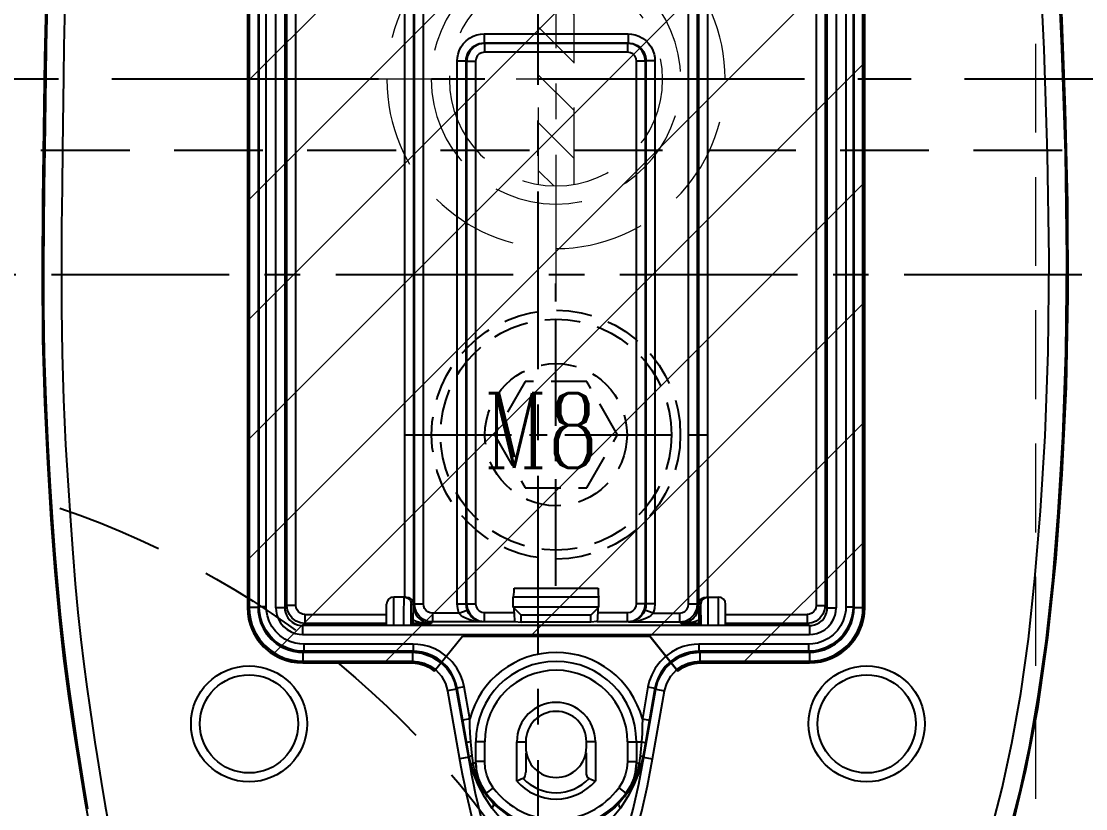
# Model space of a CAD drawing. Header units: millimetres. Extents: x 35888 to 37096, y -21952 to -21097.
# Drawn here: x 36882.1 to 36942, y -21316.9 to -21272.6 of the extents above; entities that cross this region are included whole.
import ezdxf

# ---------------------------------------------------------------- set-up
doc = ezdxf.new("R2010")
doc.units = ezdxf.units.MM
doc.header["$LTSCALE"] = 8
for name, pattern in [('CENTER', [2, 1.25, -0.25, 0.25, -0.25]), ('CENTER2', [1.125, 0.75, -0.125, 0.125, -0.125]), ('DASHED', [0.75, 0.5, -0.25]), ('HIDDEN', [0.375, 0.25, -0.125])]:
    doc.linetypes.add(name, pattern=pattern)
for name, color, linetype in [('Cav-cor', 30, 'Continuous'), ('DEFAULT_1', 7, 'CENTER'), ('SCREW', 52, 'HIDDEN'), ('wr2', 41, 'DASHED'), ('y-cut', 7, 'Continuous')]:
    doc.layers.add(name, color=color, linetype=linetype)
for name, color, linetype, lineweight in [('dim', 3, 'Continuous', 15), ('WR', 122, 'HIDDEN', 18), ('截面', 191, 'Continuous', 15)]:
    doc.layers.add(name, color=color, linetype=linetype, lineweight=lineweight)
doc.styles.add('ROMANC', font='RomanC.ttf', dxfattribs={"width": 0.8, "height": 7})

# ---------------------------------------------------------------- blocks, each defined once
blk = doc.blocks.new('20160825.100125')
at = {"layer": '截面', "linetype": 'Continuous', "ltscale": 0.3}
h = blk.add_hatch(dxfattribs=at)
h.set_pattern_fill('ANSI31', color=256, scale=1.5, angle=180, style=0)
h.set_pattern_definition([(225, (-717.335, 2031.662), (3.367596, -3.367596), [])])
h.paths.add_polyline_path([(22.37, -100.591), (22.388, -100.923), (22.439, -101.243), (22.522, -101.554), (22.639, -101.857), (22.788, -102.149), (22.964, -102.422), (23.169, -102.674), (23.401, -102.906), (23.653, -103.11), (23.925, -103.287), (24.218, -103.436), (24.521, -103.553), (24.832, -103.636), (25.153, -103.687), (25.484, -103.706), (31.657, -103.706), (31.808, -103.712), (31.956, -103.729), (32.101, -103.758), (32.245, -103.798), (32.385, -103.85), (32.521, -103.912), (32.65, -103.984), (32.774, -104.066), (32.892, -104.159), (34.472, -102.202), (45.022, -102.202), (46.601, -104.159), (46.72, -104.066), (46.844, -103.984), (46.973, -103.912), (47.109, -103.85), (47.249, -103.798), (47.392, -103.758), (47.538, -103.729), (47.686, -103.712), (47.836, -103.706), (54.01, -103.706), (54.341, -103.687), (54.662, -103.636), (54.972, -103.553), (55.275, -103.436), (55.568, -103.287), (55.84, -103.111), (56.092, -102.906), (56.324, -102.674), (56.529, -102.422), (56.706, -102.15), (56.855, -101.857), (56.972, -101.554), (57.055, -101.244), (57.106, -100.923), (57.124, -100.591), (57.124, -43.222), (57.106, -42.891), (57.055, -42.57), (56.972, -42.259), (56.855, -41.956), (56.706, -41.664), (56.53, -41.391), (56.325, -41.139), (56.093, -40.907), (55.841, -40.703), (55.568, -40.526), (55.276, -40.377), (54.973, -40.26), (54.662, -40.177), (54.341, -40.126), (54.01, -40.108), (25.484, -40.108), (25.153, -40.126), (24.832, -40.177), (24.521, -40.26), (24.218, -40.377), (23.926, -40.526), (23.654, -40.702), (23.402, -40.907), (23.17, -41.139), (22.965, -41.391), (22.788, -41.663), (22.639, -41.956), (22.522, -42.259), (22.439, -42.57), (22.388, -42.891), (22.37, -43.222)])
h.paths.add_polyline_path([(-65.64, -43.222), (-65.64, -100.591), (-65.622, -100.923), (-65.571, -101.244), (-65.488, -101.554), (-65.371, -101.857), (-65.222, -102.15), (-65.045, -102.422), (-64.84, -102.674), (-64.608, -102.906), (-64.356, -103.111), (-64.084, -103.287), (-63.792, -103.436), (-63.489, -103.553), (-63.178, -103.636), (-62.857, -103.687), (-62.526, -103.706), (-56.353, -103.706), (-56.202, -103.712), (-56.054, -103.729), (-55.909, -103.758), (-55.765, -103.798), (-55.625, -103.85), (-55.489, -103.912), (-55.36, -103.984), (-55.236, -104.066), (-55.118, -104.159), (-53.538, -102.202), (-42.988, -102.202), (-41.409, -104.159), (-41.29, -104.066), (-41.166, -103.984), (-41.037, -103.912), (-40.901, -103.85), (-40.761, -103.798), (-40.617, -103.758), (-40.472, -103.729), (-40.324, -103.712), (-40.174, -103.706), (-34, -103.706), (-33.669, -103.687), (-33.348, -103.636), (-33.037, -103.553), (-32.734, -103.436), (-32.442, -103.287), (-32.169, -103.11), (-31.917, -102.906), (-31.685, -102.674), (-31.48, -102.422), (-31.304, -102.149), (-31.155, -101.857), (-31.038, -101.554), (-30.955, -101.243), (-30.904, -100.923), (-30.886, -100.591), (-30.886, -43.222), (-30.904, -42.891), (-30.955, -42.57), (-31.038, -42.259), (-31.155, -41.956), (-31.304, -41.663), (-31.481, -41.391), (-31.686, -41.139), (-31.918, -40.907), (-32.17, -40.702), (-32.442, -40.526), (-32.735, -40.377), (-33.038, -40.26), (-33.348, -40.177), (-33.669, -40.126), (-34, -40.108), (-62.526, -40.108), (-62.857, -40.126), (-63.178, -40.177), (-63.489, -40.26), (-63.792, -40.377), (-64.085, -40.526), (-64.357, -40.703), (-64.609, -40.907), (-64.841, -41.139), (-65.046, -41.391), (-65.222, -41.664), (-65.371, -41.956), (-65.488, -42.259), (-65.571, -42.57), (-65.622, -42.891)])
at = {"layer": 'y-cut', "linetype": 'ByBlock'}
for p, q in [((22.37, -43.222), (22.37, -100.591)), ((57.124, -100.591), (57.124, -43.222)), ((32.892, -104.159), (34.472, -102.202)), ((34.472, -102.202), (45.022, -102.202)), ((45.022, -102.202), (46.601, -104.159)), ((25.484, -103.706), (31.657, -103.706)), ((47.836, -103.706), (54.01, -103.706))]:
    blk.add_line(p, q, dxfattribs=at)
for points in [[(22.37, -100.591), (22.388, -100.923), (22.439, -101.243), (22.522, -101.554), (22.639, -101.857), (22.788, -102.149), (22.964, -102.422), (23.169, -102.674), (23.401, -102.906), (23.653, -103.11), (23.925, -103.287), (24.218, -103.436), (24.521, -103.553), (24.832, -103.636), (25.153, -103.687), (25.484, -103.706)], [(54.01, -103.706), (54.341, -103.687), (54.662, -103.636), (54.972, -103.553), (55.275, -103.436), (55.568, -103.287), (55.84, -103.111), (56.092, -102.906), (56.324, -102.674), (56.529, -102.422), (56.706, -102.15), (56.855, -101.857), (56.972, -101.554), (57.055, -101.244), (57.106, -100.923), (57.124, -100.591)], [(31.657, -103.706), (31.808, -103.712), (31.956, -103.729), (32.101, -103.758), (32.245, -103.798), (32.385, -103.85), (32.521, -103.912), (32.65, -103.984), (32.774, -104.066), (32.892, -104.159)], [(46.601, -104.159), (46.72, -104.066), (46.844, -103.984), (46.973, -103.912), (47.109, -103.85), (47.249, -103.798), (47.392, -103.758), (47.538, -103.729), (47.686, -103.712), (47.836, -103.706)]]:
    blk.add_lwpolyline(points, dxfattribs=at)
blk = doc.blocks.new('20160904.105427')
at = {"layer": 'WR', "linetype": 'HIDDEN', "ltscale": 2.5}
h = blk.add_hatch(dxfattribs=at)
h.set_pattern_fill('ANSI31', color=256, scale=0.6, style=0)
h.set_pattern_definition([(45, (194316.6504, -72652.0503), (-1.347038418, 1.347038418), [])])
h.paths.add_polyline_path([(-1, 0), (0, 0), (0, 6, 0.041886), (-1, 5.916)])
h.paths.add_polyline_path([(0, 0), (-1, 0), (-1, -5.916, 0.041886), (0, -6)])
h.paths.add_polyline_path([(1, 0), (0, 0), (0, -6, 0.041886), (1, -5.916)])
h.paths.add_polyline_path([(1, 5.916, 0.041886), (0, 6), (0, 0), (1, 0)])
at = {"layer": 'WR', "linetype": 'CENTER'}
for p, q in [((0, -11.755), (0, 11.755)), ((11.755, 0), (-11.755, 0))]:
    blk.add_line(p, q, dxfattribs=at)
at = {"layer": 'WR', "linetype": 'HIDDEN', "ltscale": 2.5}
for p, q in [((-1, -5.916), (-1, 5.916)), ((1, -5.916), (1, 5.916))]:
    blk.add_line(p, q, dxfattribs=at)
for radius in [9.525, 7.025, 6]:
    blk.add_circle((0, 0), radius, dxfattribs=at)
blk = doc.blocks.new('20160824.190002')
at = {"layer": 'SCREW', "linetype": 'CENTER2'}
for p, q in [((0, -8.5), (0, 8.5)), ((-8.5, 0), (8.5, 0))]:
    blk.add_line(p, q, dxfattribs=at)
at = {"layer": 'SCREW'}
blk.add_lwpolyline([(-1.732, 3), (-3.464, 0), (-1.732, -3), (1.732, -3), (3.464, 0), (1.732, 3)], close=True, dxfattribs=at)
for radius in [7, 6.5, 4]:
    blk.add_circle((0, 0), radius, dxfattribs=at)
at = {"layer": 'dim', "style": 'ROMANC', "width": 0.8}
blk.add_text('M8', height=4.1865, dxfattribs=at).set_placement((-4.071, -1.858))

msp = doc.modelspace()

# ---------------------------------------------------------------- linework, layer by layer
at = {"color": 8, "linetype": 'HIDDEN', "ltscale": 3}
msp.add_circle((36868.188, -21347.37), 50, dxfattribs=at)
at = {"layer": 'Cav-cor', "color": 1}
for p, q in [((36894.815, -21248.236), (36894.815, -21305.605)), ((36894.915, -21248.236), (36894.915, -21305.605)), ((36895.418, -21248.236), (36895.418, -21305.605)), ((36895.472, -21305.55), (36895.472, -21248.29)), ((36895.874, -21305.55), (36895.874, -21248.29)), ((36928.511, -21248.29), (36928.511, -21305.55)), ((36928.913, -21248.29), (36928.913, -21305.55)), ((36928.968, -21305.605), (36928.968, -21248.236)), ((36929.47, -21305.605), (36929.47, -21248.236)), ((36929.57, -21305.605), (36929.57, -21248.236)), ((36896.418, -21305.608), (36896.418, -21252.952)), ((36927.967, -21252.952), (36927.967, -21305.608)), ((36896.921, -21253.857), (36896.921, -21305.608)), ((36897.044, -21305.486), (36897.044, -21253.906)), ((36897.546, -21305.486), (36897.546, -21253.404)), ((36926.839, -21253.404), (36926.839, -21305.486)), ((36927.341, -21253.906), (36927.341, -21305.486)), ((36927.464, -21305.608), (36927.464, -21253.857)), ((36903.654, -21254.412), (36903.654, -21305.01)), ((36904.157, -21254.412), (36904.157, -21305.412)), ((36904.227, -21305.407), (36904.227, -21254.44)), ((36904.73, -21305.407), (36904.73, -21254.44)), ((36919.656, -21305.407), (36919.656, -21254.44)), ((36920.158, -21305.407), (36920.158, -21254.44)), ((36920.228, -21305.412), (36920.228, -21254.412)), ((36920.731, -21305.01), (36920.731, -21254.412)), ((36908.137, -21273.317), (36908.137, -21273.82)), ((36908.137, -21273.317), (36916.248, -21273.317)), ((36916.248, -21273.317), (36916.248, -21273.82)), ((36908.137, -21273.82), (36916.248, -21273.82)), ((36908.137, -21273.82), (36908.164, -21273.846)), ((36908.164, -21273.846), (36908.164, -21274.349)), ((36916.221, -21273.846), (36908.164, -21273.846)), ((36916.221, -21273.846), (36916.248, -21273.82)), ((36916.221, -21273.846), (36916.221, -21274.349)), ((36906.63, -21305.398), (36906.63, -21274.824)), ((36906.63, -21274.824), (36907.132, -21274.824)), ((36907.132, -21305.398), (36907.132, -21274.824)), ((36907.132, -21274.824), (36907.159, -21274.851)), ((36907.159, -21274.851), (36907.159, -21305.385)), ((36907.159, -21274.851), (36907.661, -21274.851)), ((36907.661, -21274.851), (36907.661, -21305.385)), ((36916.221, -21274.349), (36908.164, -21274.349)), ((36916.724, -21305.385), (36916.724, -21274.851)), ((36917.226, -21274.851), (36916.724, -21274.851)), ((36917.226, -21274.851), (36917.253, -21274.824)), ((36917.226, -21305.385), (36917.226, -21274.851)), ((36917.253, -21274.824), (36917.253, -21305.398)), ((36917.755, -21274.824), (36917.253, -21274.824)), ((36917.755, -21274.824), (36917.755, -21305.398)), ((36909.831, -21304.515), (36914.554, -21304.515)), ((36902.649, -21306.61), (36902.649, -21305.412)), ((36903.051, -21306.613), (36903.051, -21305.01)), ((36903.751, -21305.01), (36903.051, -21305.01)), ((36903.637, -21305.062), (36903.641, -21305.01)), ((36903.743, -21305.037), (36903.842, -21305.064)), ((36904.043, -21305.412), (36904.157, -21305.412)), ((36904.227, -21305.407), (36904.157, -21305.477)), ((36904.73, -21305.407), (36904.227, -21305.407)), ((36906.63, -21305.398), (36907.132, -21305.398)), ((36907.159, -21305.385), (36907.132, -21305.398)), ((36907.159, -21305.385), (36907.661, -21305.385)), ((36909.783, -21305.581), (36909.783, -21305.016)), ((36914.602, -21305.016), (36909.783, -21305.016)), ((36914.602, -21305.581), (36914.602, -21305.016)), ((36917.226, -21305.385), (36916.724, -21305.385)), ((36917.253, -21305.398), (36917.226, -21305.385)), ((36917.755, -21305.398), (36917.253, -21305.398)), ((36920.158, -21305.407), (36919.656, -21305.407)), ((36920.228, -21305.477), (36920.158, -21305.407)), ((36920.343, -21305.412), (36920.228, -21305.412)), ((36920.544, -21305.064), (36920.642, -21305.037)), ((36920.635, -21305.01), (36921.334, -21305.01)), ((36920.748, -21305.061), (36920.745, -21305.01)), ((36920.751, -21305.214), (36920.748, -21305.061)), ((36920.756, -21305.79), (36920.751, -21305.214)), ((36921.334, -21306.613), (36921.334, -21305.01)), ((36921.736, -21306.61), (36921.736, -21305.412)), ((36894.815, -21305.605), (36894.968, -21306.567)), ((36895.418, -21305.605), (36894.915, -21305.605)), ((36895.418, -21305.605), (36895.472, -21305.55)), ((36895.874, -21305.55), (36895.472, -21305.55)), ((36896.921, -21305.608), (36896.418, -21305.608)), ((36896.921, -21305.608), (36897.044, -21305.486)), ((36897.546, -21305.486), (36897.044, -21305.486)), ((36898.049, -21305.988), (36898.049, -21306.491)), ((36898.049, -21305.988), (36902.649, -21305.988)), ((36903.627, -21306.613), (36903.63, -21305.79)), ((36904.152, -21306.294), (36904.157, -21305.477)), ((36904.217, -21305.818), (36904.155, -21305.84)), ((36905.232, -21305.909), (36905.232, -21306.412)), ((36906.719, -21305.909), (36905.232, -21305.909)), ((36906.719, -21305.909), (36907.192, -21305.739)), ((36908.164, -21306.39), (36908.164, -21305.887)), ((36908.164, -21305.887), (36909.831, -21305.887)), ((36914.602, -21305.581), (36909.783, -21305.581)), ((36910.227, -21306.025), (36909.783, -21305.581)), ((36909.831, -21305.887), (36909.831, -21305.629)), ((36910.227, -21306.425), (36910.227, -21306.025)), ((36914.158, -21306.025), (36910.227, -21306.025)), ((36914.158, -21306.025), (36914.602, -21305.581)), ((36914.158, -21306.425), (36914.158, -21306.025)), ((36914.554, -21305.887), (36914.554, -21305.629)), ((36914.554, -21305.887), (36916.221, -21305.887)), ((36916.221, -21306.39), (36916.221, -21305.887)), ((36917.666, -21305.909), (36917.193, -21305.739)), ((36917.666, -21305.909), (36919.153, -21305.909)), ((36919.153, -21306.412), (36919.153, -21305.909)), ((36920.169, -21305.818), (36920.23, -21305.84)), ((36920.228, -21305.477), (36920.234, -21306.294)), ((36920.758, -21306.613), (36920.756, -21305.79)), ((36921.736, -21305.988), (36926.336, -21305.988)), ((36926.336, -21305.988), (36926.336, -21306.491)), ((36926.839, -21305.486), (36927.341, -21305.486)), ((36927.464, -21305.608), (36927.341, -21305.486)), ((36927.464, -21305.608), (36927.967, -21305.608)), ((36928.511, -21305.55), (36928.913, -21305.55)), ((36928.968, -21305.605), (36928.913, -21305.55)), ((36928.968, -21305.605), (36929.47, -21305.605)), ((36929.417, -21306.568), (36929.57, -21305.605)), ((36894.968, -21306.567), (36895.41, -21307.435)), ((36897.926, -21306.613), (36898.049, -21306.491)), ((36897.926, -21306.613), (36897.926, -21307.116)), ((36902.649, -21306.613), (36897.926, -21306.613)), ((36902.649, -21306.491), (36898.049, -21306.491)), ((36903.906, -21306.612), (36903.621, -21306.613)), ((36904.148, -21306.491), (36904.029, -21306.61)), ((36905.153, -21306.491), (36904.148, -21306.491)), ((36905.097, -21306.488), (36905.153, -21306.491)), ((36905.232, -21306.412), (36905.153, -21306.491)), ((36908.12, -21306.412), (36905.232, -21306.412)), ((36908.164, -21306.39), (36908.12, -21306.412)), ((36908.164, -21306.39), (36909.875, -21306.39)), ((36909.875, -21306.39), (36910.227, -21306.425)), ((36914.158, -21306.425), (36910.227, -21306.425)), ((36914.511, -21306.39), (36914.158, -21306.425)), ((36914.511, -21306.39), (36916.221, -21306.39)), ((36916.265, -21306.412), (36916.221, -21306.39)), ((36916.265, -21306.412), (36919.153, -21306.412)), ((36919.232, -21306.491), (36919.153, -21306.412)), ((36919.232, -21306.491), (36919.288, -21306.488)), ((36920.237, -21306.491), (36919.232, -21306.491)), ((36920.237, -21306.491), (36920.356, -21306.61)), ((36921.615, -21306.612), (36921.335, -21306.613)), ((36926.336, -21306.491), (36921.736, -21306.491)), ((36926.459, -21306.613), (36921.736, -21306.613)), ((36926.459, -21306.613), (36926.336, -21306.491)), ((36926.459, -21306.613), (36926.459, -21307.116)), ((36928.975, -21307.436), (36929.417, -21306.568)), ((36897.926, -21307.116), (36926.459, -21307.116)), ((36905.338, -21309.172), (36906.918, -21307.216)), ((36906.918, -21307.216), (36917.468, -21307.216)), ((36919.047, -21309.172), (36917.468, -21307.216)), ((36895.41, -21307.435), (36896.099, -21308.124)), ((36897.985, -21307.66), (36897.985, -21308.062)), ((36904.149, -21307.66), (36897.985, -21307.66)), ((36904.149, -21307.66), (36904.149, -21308.062)), ((36926.401, -21307.66), (36920.236, -21307.66)), ((36920.236, -21307.66), (36920.236, -21308.062)), ((36926.401, -21307.66), (36926.401, -21308.062)), ((36928.286, -21308.124), (36928.975, -21307.436)), ((36896.099, -21308.124), (36896.967, -21308.566)), ((36897.93, -21308.117), (36897.985, -21308.062)), ((36897.93, -21308.117), (36897.93, -21308.619)), ((36897.93, -21308.117), (36904.103, -21308.117)), ((36904.149, -21308.062), (36897.985, -21308.062)), ((36904.103, -21308.117), (36904.149, -21308.062)), ((36904.103, -21308.117), (36904.103, -21308.619)), ((36905.762, -21308.648), (36905.493, -21308.451)), ((36926.401, -21308.062), (36920.236, -21308.062)), ((36920.236, -21308.062), (36920.282, -21308.117)), ((36920.282, -21308.117), (36926.455, -21308.117)), ((36920.282, -21308.117), (36920.282, -21308.619)), ((36926.455, -21308.117), (36926.401, -21308.062)), ((36926.455, -21308.117), (36926.455, -21308.619)), ((36927.418, -21308.567), (36928.286, -21308.124)), ((36896.967, -21308.566), (36897.93, -21308.719)), ((36897.93, -21308.619), (36904.103, -21308.619)), ((36897.93, -21308.719), (36904.103, -21308.719)), ((36904.103, -21308.619), (36904.425, -21308.645)), ((36904.103, -21308.719), (36904.437, -21308.749)), ((36904.103, -21308.719), (36904.547, -21308.771)), ((36904.437, -21308.749), (36904.761, -21308.836)), ((36904.547, -21308.771), (36904.966, -21308.925)), ((36904.761, -21308.836), (36905.065, -21308.979)), ((36904.966, -21308.925), (36905.338, -21309.172)), ((36905.065, -21308.979), (36905.338, -21309.172)), ((36905.093, -21308.88), (36905.401, -21309.094)), ((36918.341, -21309.034), (36918.669, -21308.703)), ((36918.984, -21309.094), (36919.292, -21308.88)), ((36919.047, -21309.172), (36919.419, -21308.925)), ((36919.047, -21309.172), (36919.321, -21308.979)), ((36919.321, -21308.979), (36919.624, -21308.836)), ((36919.419, -21308.925), (36919.838, -21308.771)), ((36919.838, -21308.771), (36920.282, -21308.719)), ((36919.961, -21308.645), (36920.282, -21308.619)), ((36920.282, -21308.619), (36926.455, -21308.619)), ((36920.282, -21308.719), (36926.455, -21308.719)), ((36926.455, -21308.719), (36927.418, -21308.567)), ((36906.577, -21310.193), (36906.083, -21310.28)), ((36906.577, -21310.193), (36907.333, -21314.47)), ((36907.019, -21310.068), (36906.623, -21310.138)), ((36906.94, -21311.932), (36906.623, -21310.138)), ((36907.335, -21311.863), (36907.019, -21310.068)), ((36917.366, -21310.068), (36917.05, -21311.863)), ((36917.762, -21310.138), (36917.125, -21313.738)), ((36917.133, -21314.021), (36917.808, -21310.193)), ((36917.366, -21310.068), (36917.762, -21310.138)), ((36917.762, -21310.138), (36917.808, -21310.193)), ((36917.808, -21310.193), (36918.303, -21310.28)), ((36906.083, -21310.28), (36906.839, -21314.561)), ((36917.628, -21314.109), (36918.303, -21310.28)), ((36907.335, -21311.863), (36906.94, -21311.932)), ((36907.309, -21314.011), (36906.94, -21311.932)), ((36907.338, -21312.25), (36907.335, -21311.863)), ((36917.05, -21311.863), (36917.048, -21312.25)), ((36917.05, -21311.863), (36917.446, -21311.932)), ((36907.353, -21312.678), (36907.338, -21312.25)), ((36917.048, -21312.25), (36917.032, -21312.679)), ((36907.388, -21313.15), (36907.353, -21312.678)), ((36907.466, -21313.942), (36907.388, -21313.15)), ((36908.173, -21313.15), (36907.67, -21313.15)), ((36907.67, -21314.255), (36907.67, -21313.15)), ((36908.173, -21314.255), (36908.173, -21313.15)), ((36909.982, -21313.15), (36910.484, -21313.15)), ((36909.982, -21315.361), (36909.982, -21313.15)), ((36910.484, -21313.15), (36910.484, -21313.452)), ((36914.404, -21313.15), (36913.901, -21313.15)), ((36913.901, -21313.452), (36913.901, -21313.15)), ((36914.404, -21313.15), (36914.404, -21315.362)), ((36916.213, -21313.15), (36916.997, -21313.15)), ((36916.213, -21313.15), (36916.213, -21314.255)), ((36916.715, -21313.15), (36916.715, -21314.255)), ((36916.997, -21313.15), (36916.919, -21313.942)), ((36917.032, -21312.679), (36916.997, -21313.15)), ((36910.484, -21313.79), (36910.484, -21314.855)), ((36913.901, -21314.855), (36913.901, -21313.783)), ((36917.125, -21313.738), (36917.076, -21314.011)), ((36907.309, -21314.011), (36906.758, -21314.109)), ((36907.454, -21314.624), (36907.304, -21314.012)), ((36907.415, -21314.501), (36907.304, -21314.012)), ((36907.327, -21313.992), (36907.309, -21314.011)), ((36907.337, -21314.153), (36907.309, -21314.011)), ((36907.412, -21314.463), (36907.371, -21314.303)), ((36907.421, -21314.432), (36907.412, -21314.463)), ((36907.48, -21314.072), (36907.466, -21313.942)), ((36907.498, -21314.21), (36907.48, -21314.072)), ((36907.519, -21314.356), (36907.498, -21314.21)), ((36907.67, -21314.356), (36907.519, -21314.356)), ((36907.58, -21314.685), (36907.519, -21314.356)), ((36908.173, -21314.255), (36907.67, -21314.255)), ((36907.708, -21314.731), (36907.67, -21314.255)), ((36907.67, -21314.356), (36907.67, -21314.29)), ((36907.67, -21314.356), (36907.713, -21314.862)), ((36916.213, -21314.255), (36916.715, -21314.255)), ((36916.672, -21314.863), (36916.715, -21314.356)), ((36916.715, -21314.255), (36916.677, -21314.731)), ((36916.715, -21314.356), (36916.715, -21314.29)), ((36916.715, -21314.356), (36916.866, -21314.356)), ((36916.866, -21314.356), (36916.836, -21314.542)), ((36916.847, -21315.537), (36917.133, -21314.021)), ((36916.888, -21314.21), (36916.866, -21314.356)), ((36917.081, -21314.012), (36916.932, -21314.623)), ((36916.964, -21314.432), (36916.973, -21314.463)), ((36917.081, -21314.012), (36916.97, -21314.501)), ((36917.015, -21314.303), (36916.973, -21314.463)), ((36917.076, -21314.011), (36917.049, -21314.152)), ((36917.058, -21313.992), (36917.076, -21314.011)), ((36917.076, -21314.011), (36917.628, -21314.109)), ((36917.339, -21315.637), (36917.628, -21314.109)), ((36906.839, -21314.561), (36906.929, -21315.042)), ((36907.333, -21314.47), (36907.422, -21314.948)), ((36907.514, -21314.785), (36907.412, -21314.463)), ((36907.589, -21315.033), (36907.415, -21314.501)), ((36907.422, -21314.948), (36907.524, -21315.466)), ((36907.709, -21315.274), (36907.454, -21314.624)), ((36907.679, -21315.041), (36907.58, -21314.685)), ((36907.834, -21315.616), (36907.589, -21315.033)), ((36907.827, -21315.422), (36907.679, -21315.041)), ((36907.713, -21314.862), (36907.84, -21315.356)), ((36916.545, -21315.356), (36916.672, -21314.863)), ((36916.798, -21315.03), (36916.555, -21315.61)), ((36916.733, -21314.956), (36916.655, -21315.187)), ((36916.932, -21314.623), (36916.679, -21315.269)), ((36916.792, -21314.741), (36916.733, -21314.956)), ((36916.836, -21314.542), (36916.792, -21314.741)), ((36916.97, -21314.501), (36916.798, -21315.03)), ((36916.973, -21314.463), (36916.925, -21314.624)), ((36885.595, -21315.557), (36885.821, -21316.924)), ((36886.586, -21315.395), (36886.812, -21316.754)), ((36907.823, -21315.481), (36907.649, -21315.124)), ((36908.103, -21315.953), (36907.709, -21315.274)), ((36908.66, -21315.743), (36908.451, -21315.406)), ((36915.934, -21315.406), (36915.725, -21315.743)), ((36916.679, -21315.269), (36916.291, -21315.94)), ((36916.336, -21315.821), (36916.545, -21315.356)), ((36908.675, -21316.639), (36908.103, -21315.953)), ((36908.66, -21315.743), (36908.255, -21316.04)), ((36908.294, -21316.144), (36908.255, -21316.04)), ((36908.333, -21316.243), (36908.294, -21316.144)), ((36915.725, -21315.743), (36916.13, -21316.04)), ((36916.291, -21315.94), (36915.732, -21316.618)), ((36916.053, -21316.243), (36916.336, -21315.821)), ((36916.053, -21316.243), (36916.104, -21316.11)), ((36916.104, -21316.11), (36916.13, -21316.04))]:
    msp.add_line(p, q, dxfattribs=at)
for points in [[(36936.736, -21318.024), (36937.316, -21315.758), (36937.857, -21313.236), (36938.35, -21310.443), (36938.782, -21307.373), (36939.153, -21303.971), (36939.465, -21300.173), (36939.721, -21295.938), (36939.895, -21291.228), (36939.95, -21285.931), (36939.862, -21280.077), (36939.671, -21274.18), (36939.418, -21268.771), (36939.131, -21264.057), (36938.819, -21259.824), (36938.469, -21255.949), (36938.048, -21252.437), (36937.544, -21249.289), (36936.957, -21246.497), (36936.304, -21244.052)], [(36937.704, -21318.294), (36938.294, -21315.988), (36938.843, -21313.43), (36939.342, -21310.601), (36939.779, -21307.498), (36940.153, -21304.066), (36940.468, -21300.245), (36940.725, -21295.989), (36940.9, -21291.254), (36940.955, -21285.929), (36940.867, -21280.054), (36940.675, -21274.142), (36940.422, -21268.718), (36940.134, -21263.991), (36939.82, -21259.745), (36939.468, -21255.847), (36939.044, -21252.3), (36938.532, -21249.108), (36937.935, -21246.265), (36937.268, -21243.766)], [(36937.338, -21243.784), (36938.048, -21246.474), (36938.617, -21249.226), (36939.066, -21252.008), (36939.418, -21254.791), (36939.707, -21257.669), (36939.963, -21260.764), (36940.21, -21264.198), (36940.45, -21268.088), (36940.671, -21272.54), (36940.859, -21277.566), (36940.987, -21282.849), (36941.013, -21288.076), (36940.905, -21293.174), (36940.671, -21298.109), (36940.327, -21302.835), (36939.869, -21307.281), (36939.291, -21311.302), (36938.631, -21314.772), (36937.911, -21317.775)], [(36883.409, -21274.678), (36883.502, -21270.87), (36883.687, -21267.24), (36884.124, -21260.673)], [(36884.115, -21261.791), (36883.827, -21266.037), (36883.716, -21267.795), (36883.629, -21269.385), (36883.564, -21270.894), (36883.517, -21272.403), (36883.483, -21273.985), (36883.457, -21275.713)], [(36885.118, -21261.855), (36884.83, -21266.103), (36884.72, -21267.854), (36884.633, -21269.435), (36884.568, -21270.931), (36884.521, -21272.428), (36884.488, -21274.002), (36884.462, -21275.725)], [(36906.63, -21274.824), (36906.64, -21274.649), (36906.674, -21274.464), (36906.738, -21274.263), (36906.837, -21274.062), (36906.969, -21273.871), (36907.133, -21273.7), (36907.322, -21273.556), (36907.528, -21273.446), (36907.74, -21273.37), (36907.946, -21273.329), (36908.137, -21273.317)], [(36916.248, -21273.317), (36916.435, -21273.329), (36916.637, -21273.368), (36916.846, -21273.441), (36917.05, -21273.548), (36917.239, -21273.689), (36917.405, -21273.859), (36917.541, -21274.05), (36917.643, -21274.254), (36917.71, -21274.457), (36917.745, -21274.647), (36917.755, -21274.824)], [(36907.132, -21274.824), (36907.139, -21274.708), (36907.162, -21274.584), (36907.204, -21274.45), (36907.27, -21274.316), (36907.359, -21274.189), (36907.468, -21274.075), (36907.594, -21273.979), (36907.731, -21273.905), (36907.872, -21273.855), (36908.01, -21273.828), (36908.137, -21273.82)], [(36908.164, -21273.846), (36907.856, -21273.895), (36907.575, -21274.037), (36907.35, -21274.261), (36907.208, -21274.543), (36907.159, -21274.851)], [(36917.226, -21274.851), (36917.178, -21274.543), (36917.035, -21274.261), (36916.811, -21274.037), (36916.529, -21273.895), (36916.221, -21273.846)], [(36916.248, -21273.82), (36916.373, -21273.827), (36916.508, -21273.854), (36916.647, -21273.902), (36916.783, -21273.973), (36916.909, -21274.067), (36917.02, -21274.181), (36917.11, -21274.308), (36917.178, -21274.444), (36917.223, -21274.58), (36917.246, -21274.706), (36917.253, -21274.824)], [(36886.068, -21318.601), (36885.706, -21316.613), (36885.379, -21314.616), (36885.063, -21312.608), (36884.767, -21310.586), (36884.489, -21308.475), (36884.231, -21306.171), (36883.992, -21303.571), (36883.772, -21300.643), (36883.57, -21297.462), (36883.402, -21294.099), (36883.296, -21290.524), (36883.27, -21286.684), (36883.303, -21282.665), (36883.409, -21274.678)], [(36908.164, -21274.349), (36908.01, -21274.373), (36907.869, -21274.444), (36907.757, -21274.556), (36907.686, -21274.697), (36907.661, -21274.851)], [(36916.724, -21274.851), (36916.7, -21274.697), (36916.628, -21274.556), (36916.516, -21274.444), (36916.375, -21274.373), (36916.221, -21274.349)], [(36883.457, -21275.713), (36883.405, -21279.755), (36883.374, -21281.939), (36883.349, -21284.134), (36883.334, -21286.396), (36883.337, -21288.791), (36883.374, -21291.32), (36883.458, -21293.934), (36883.578, -21296.488), (36883.712, -21298.785), (36883.845, -21300.795), (36883.978, -21302.622), (36884.121, -21304.348), (36884.275, -21305.981), (36884.438, -21307.508), (36884.607, -21308.916), (36884.776, -21310.2), (36884.941, -21311.361), (36885.095, -21312.402), (36885.237, -21313.324), (36885.365, -21314.136), (36885.595, -21315.557)], [(36884.462, -21275.725), (36884.409, -21279.769), (36884.379, -21281.952), (36884.354, -21284.144), (36884.339, -21286.399), (36884.342, -21288.784), (36884.379, -21291.296), (36884.462, -21293.894), (36884.582, -21296.434), (36884.715, -21298.722), (36884.847, -21300.725), (36884.98, -21302.544), (36885.122, -21304.26), (36885.275, -21305.881), (36885.436, -21307.394), (36885.604, -21308.789), (36885.772, -21310.063), (36885.935, -21311.217), (36886.089, -21312.252), (36886.23, -21313.169), (36886.358, -21313.978), (36886.586, -21315.395)], [(36903.63, -21305.79), (36903.634, -21305.214), (36903.637, -21305.062)], [(36903.751, -21305.01), (36903.876, -21305.03), (36903.987, -21305.086), (36904.075, -21305.171), (36904.134, -21305.281), (36904.157, -21305.412)], [(36903.842, -21305.064), (36903.989, -21305.211), (36904.043, -21305.412)], [(36904.029, -21306.61), (36904.032, -21305.99), (36904.034, -21305.746), (36904.037, -21305.562), (36904.04, -21305.45), (36904.043, -21305.412)], [(36905.232, -21306.412), (36904.98, -21306.379), (36904.733, -21306.279), (36904.517, -21306.113), (36904.355, -21305.896), (36904.258, -21305.652), (36904.227, -21305.407)], [(36905.232, -21305.909), (36905.106, -21305.893), (36904.982, -21305.843), (36904.874, -21305.76), (36904.793, -21305.651), (36904.745, -21305.529), (36904.73, -21305.407)], [(36906.719, -21305.909), (36906.653, -21305.658), (36906.63, -21305.398)], [(36907.192, -21305.739), (36907.147, -21305.571), (36907.132, -21305.398)], [(36907.159, -21305.385), (36907.207, -21305.693), (36907.35, -21305.974), (36907.575, -21306.199), (36907.856, -21306.341), (36908.164, -21306.39)], [(36907.661, -21305.385), (36907.686, -21305.539), (36907.757, -21305.68), (36907.869, -21305.792), (36908.01, -21305.863), (36908.164, -21305.887)], [(36916.221, -21306.39), (36916.53, -21306.341), (36916.811, -21306.199), (36917.035, -21305.974), (36917.178, -21305.693), (36917.226, -21305.385)], [(36916.221, -21305.887), (36916.375, -21305.863), (36916.516, -21305.792), (36916.628, -21305.68), (36916.7, -21305.539), (36916.724, -21305.385)], [(36917.253, -21305.398), (36917.238, -21305.571), (36917.193, -21305.739)], [(36917.755, -21305.398), (36917.733, -21305.658), (36917.666, -21305.909)], [(36919.153, -21306.412), (36919.461, -21306.363), (36919.742, -21306.221), (36919.967, -21305.996), (36920.11, -21305.715), (36920.158, -21305.407)], [(36919.153, -21305.909), (36919.307, -21305.885), (36919.448, -21305.814), (36919.56, -21305.701), (36919.631, -21305.56), (36919.656, -21305.407)], [(36920.228, -21305.412), (36920.251, -21305.281), (36920.311, -21305.171), (36920.399, -21305.085), (36920.51, -21305.03), (36920.635, -21305.01)], [(36920.343, -21305.412), (36920.397, -21305.211), (36920.544, -21305.064)], [(36920.351, -21305.746), (36920.349, -21305.563), (36920.346, -21305.45), (36920.343, -21305.412)], [(36894.815, -21305.605), (36894.854, -21306.092), (36894.968, -21306.567)], [(36894.915, -21305.605), (36894.929, -21305.894), (36894.982, -21306.234), (36895.087, -21306.609), (36895.256, -21306.997), (36895.49, -21307.375), (36895.786, -21307.724), (36896.133, -21308.025), (36896.514, -21308.266), (36896.906, -21308.44), (36897.286, -21308.55), (36897.634, -21308.605), (36897.93, -21308.619)], [(36895.418, -21305.605), (36895.429, -21305.846), (36895.473, -21306.129), (36895.561, -21306.441), (36895.701, -21306.764), (36895.897, -21307.08), (36896.144, -21307.371), (36896.433, -21307.622), (36896.75, -21307.822), (36897.077, -21307.967), (36897.394, -21308.059), (36897.683, -21308.105), (36897.93, -21308.117)], [(36897.985, -21308.062), (36897.719, -21308.048), (36897.407, -21307.995), (36897.066, -21307.888), (36896.719, -21307.72), (36896.387, -21307.488), (36896.091, -21307.2), (36895.847, -21306.87), (36895.666, -21306.517), (36895.549, -21306.164), (36895.489, -21305.838), (36895.472, -21305.55)], [(36897.985, -21307.66), (36897.761, -21307.648), (36897.499, -21307.603), (36897.213, -21307.514), (36896.921, -21307.373), (36896.642, -21307.178), (36896.394, -21306.936), (36896.189, -21306.658), (36896.037, -21306.362), (36895.938, -21306.066), (36895.888, -21305.792), (36895.874, -21305.55)], [(36896.418, -21305.608), (36896.432, -21305.808), (36896.476, -21306.022), (36896.56, -21306.245), (36896.686, -21306.466), (36896.852, -21306.667), (36897.052, -21306.836), (36897.273, -21306.967), (36897.501, -21307.055), (36897.72, -21307.102), (36897.926, -21307.116)], [(36896.921, -21305.608), (36896.93, -21305.742), (36896.96, -21305.884), (36897.015, -21306.033), (36897.099, -21306.18), (36897.21, -21306.314), (36897.343, -21306.427), (36897.491, -21306.514), (36897.643, -21306.573), (36897.789, -21306.604), (36897.926, -21306.613)], [(36898.049, -21306.491), (36897.802, -21306.46), (36897.558, -21306.363), (36897.342, -21306.2), (36897.177, -21305.985), (36897.076, -21305.739), (36897.044, -21305.486)], [(36898.049, -21305.988), (36897.926, -21305.973), (36897.804, -21305.924), (36897.696, -21305.843), (36897.613, -21305.736), (36897.563, -21305.612), (36897.546, -21305.486)], [(36904.157, -21305.477), (36904.164, -21305.593), (36904.184, -21305.707), (36904.217, -21305.818)], [(36904.217, -21305.818), (36904.251, -21305.901), (36904.294, -21305.985), (36904.348, -21306.067), (36904.411, -21306.148), (36904.486, -21306.224), (36904.571, -21306.294), (36904.662, -21306.354), (36904.757, -21306.403), (36904.852, -21306.44), (36904.942, -21306.465), (36905.025, -21306.481), (36905.097, -21306.488)], [(36908.12, -21306.412), (36907.89, -21306.402), (36907.684, -21306.377), (36907.499, -21306.341), (36907.335, -21306.295), (36907.188, -21306.242), (36907.058, -21306.182), (36906.946, -21306.117), (36906.853, -21306.049), (36906.778, -21305.979), (36906.719, -21305.909)], [(36908.12, -21306.412), (36907.968, -21306.398), (36907.831, -21306.364), (36907.709, -21306.315), (36907.6, -21306.255), (36907.503, -21306.183), (36907.417, -21306.103), (36907.343, -21306.016), (36907.281, -21305.925), (36907.231, -21305.832), (36907.192, -21305.739)], [(36917.193, -21305.739), (36917.154, -21305.832), (36917.104, -21305.926), (36917.042, -21306.017), (36916.967, -21306.104), (36916.881, -21306.185), (36916.783, -21306.256), (36916.674, -21306.317), (36916.551, -21306.365), (36916.415, -21306.398), (36916.265, -21306.412)], [(36917.666, -21305.909), (36917.608, -21305.979), (36917.532, -21306.049), (36917.438, -21306.118), (36917.326, -21306.183), (36917.195, -21306.243), (36917.047, -21306.296), (36916.882, -21306.341), (36916.697, -21306.378), (36916.492, -21306.402), (36916.265, -21306.412)], [(36919.288, -21306.488), (36919.357, -21306.481), (36919.436, -21306.467), (36919.522, -21306.444), (36919.615, -21306.409), (36919.709, -21306.362), (36919.804, -21306.301), (36919.894, -21306.228), (36919.973, -21306.148), (36920.038, -21306.067), (36920.091, -21305.984), (36920.135, -21305.9), (36920.169, -21305.818)], [(36920.169, -21305.818), (36920.202, -21305.707), (36920.222, -21305.593), (36920.228, -21305.477)], [(36920.356, -21306.61), (36920.355, -21306.284), (36920.351, -21305.746)], [(36926.839, -21305.486), (36926.824, -21305.609), (36926.775, -21305.731), (36926.694, -21305.839), (36926.587, -21305.921), (36926.463, -21305.972), (36926.336, -21305.988)], [(36927.341, -21305.486), (36927.311, -21305.733), (36927.213, -21305.976), (36927.051, -21306.192), (36926.836, -21306.358), (36926.589, -21306.458), (36926.336, -21306.491)], [(36928.511, -21305.55), (36928.499, -21305.773), (36928.454, -21306.035), (36928.365, -21306.321), (36928.223, -21306.613), (36928.029, -21306.892), (36927.787, -21307.141), (36927.509, -21307.345), (36927.213, -21307.498), (36926.917, -21307.596), (36926.643, -21307.646), (36926.401, -21307.66)], [(36928.913, -21305.55), (36928.899, -21305.816), (36928.845, -21306.128), (36928.739, -21306.468), (36928.571, -21306.816), (36928.339, -21307.148), (36928.051, -21307.444), (36927.721, -21307.687), (36927.367, -21307.869), (36927.015, -21307.986), (36926.689, -21308.045), (36926.401, -21308.062)], [(36926.455, -21308.619), (36926.745, -21308.605), (36927.085, -21308.553), (36927.46, -21308.447), (36927.847, -21308.279), (36928.226, -21308.044), (36928.575, -21307.748), (36928.876, -21307.401), (36929.117, -21307.021), (36929.291, -21306.629), (36929.4, -21306.248), (36929.455, -21305.901), (36929.47, -21305.605)], [(36926.455, -21308.117), (36926.697, -21308.105), (36926.98, -21308.061), (36927.292, -21307.973), (36927.615, -21307.833), (36927.931, -21307.638), (36928.222, -21307.391), (36928.473, -21307.102), (36928.673, -21306.785), (36928.818, -21306.458), (36928.91, -21306.141), (36928.955, -21305.851), (36928.968, -21305.605)], [(36926.459, -21307.116), (36926.659, -21307.103), (36926.873, -21307.058), (36927.096, -21306.975), (36927.317, -21306.848), (36927.517, -21306.682), (36927.687, -21306.483), (36927.818, -21306.261), (36927.906, -21306.033), (36927.953, -21305.814), (36927.967, -21305.608)], [(36926.459, -21306.613), (36926.593, -21306.605), (36926.735, -21306.575), (36926.884, -21306.519), (36927.031, -21306.435), (36927.165, -21306.324), (36927.278, -21306.191), (36927.365, -21306.044), (36927.424, -21305.891), (36927.455, -21305.746), (36927.464, -21305.608)], [(36929.417, -21306.568), (36929.532, -21306.092), (36929.57, -21305.605)], [(36894.968, -21306.567), (36895.155, -21307.019), (36895.41, -21307.435)], [(36921.334, -21306.613), (36902.901, -21306.613), (36902.77, -21306.612), (36902.681, -21306.611), (36902.649, -21306.61)], [(36904.029, -21306.61), (36903.996, -21306.611), (36903.906, -21306.612)], [(36904.152, -21306.294), (36904.324, -21306.362), (36904.512, -21306.416), (36904.701, -21306.454), (36904.88, -21306.477), (36905.035, -21306.488), (36905.153, -21306.491)], [(36919.232, -21306.491), (36919.35, -21306.488), (36919.499, -21306.478), (36919.671, -21306.456), (36919.858, -21306.419), (36920.05, -21306.365), (36920.234, -21306.294)], [(36920.611, -21306.613), (36920.478, -21306.612), (36920.389, -21306.611), (36920.356, -21306.61)], [(36921.736, -21306.61), (36921.704, -21306.611), (36921.615, -21306.612)], [(36928.975, -21307.436), (36929.23, -21307.019), (36929.417, -21306.568)], [(36895.41, -21307.435), (36895.727, -21307.807), (36896.099, -21308.124)], [(36906.014, -21308.335), (36905.703, -21308.109), (36905.372, -21307.929), (36905.037, -21307.799), (36904.712, -21307.715), (36904.412, -21307.672), (36904.149, -21307.66)], [(36920.236, -21307.66), (36919.973, -21307.672), (36919.673, -21307.715), (36919.348, -21307.798), (36919.014, -21307.929), (36918.683, -21308.108), (36918.371, -21308.335)], [(36928.286, -21308.124), (36928.657, -21307.807), (36928.975, -21307.436)], [(36896.099, -21308.124), (36896.515, -21308.379), (36896.967, -21308.566)], [(36904.103, -21308.117), (36904.641, -21308.175), (36905.2, -21308.369), (36905.717, -21308.703)], [(36905.493, -21308.451), (36905.207, -21308.296), (36904.917, -21308.182), (36904.636, -21308.11), (36904.377, -21308.072), (36904.149, -21308.062)], [(36907.019, -21310.068), (36906.942, -21309.742), (36906.808, -21309.381), (36906.608, -21309.01), (36906.341, -21308.654), (36906.014, -21308.335)], [(36918.371, -21308.335), (36918.045, -21308.653), (36917.778, -21309.009), (36917.578, -21309.38), (36917.443, -21309.742), (36917.366, -21310.068)], [(36920.236, -21308.062), (36920.008, -21308.072), (36919.749, -21308.11), (36919.469, -21308.182), (36919.179, -21308.295), (36918.893, -21308.451), (36918.624, -21308.648)], [(36918.669, -21308.703), (36919.185, -21308.369), (36919.744, -21308.175), (36920.282, -21308.117)], [(36927.418, -21308.567), (36927.87, -21308.38), (36928.286, -21308.124)], [(36896.967, -21308.566), (36897.442, -21308.681), (36897.93, -21308.719)], [(36904.425, -21308.645), (36904.761, -21308.73), (36905.093, -21308.88)], [(36905.717, -21308.703), (36906.044, -21309.034), (36906.3, -21309.41), (36906.476, -21309.804), (36906.577, -21310.193)], [(36906.623, -21310.138), (36906.557, -21309.857), (36906.442, -21309.548), (36906.271, -21309.229), (36906.042, -21308.922), (36905.762, -21308.648)], [(36918.624, -21308.648), (36918.344, -21308.921), (36918.115, -21309.228), (36917.943, -21309.547), (36917.828, -21309.857), (36917.762, -21310.138)], [(36917.808, -21310.193), (36917.909, -21309.804), (36918.085, -21309.41), (36918.341, -21309.034)], [(36919.292, -21308.88), (36919.624, -21308.73), (36919.961, -21308.645)], [(36919.624, -21308.836), (36919.948, -21308.749), (36920.282, -21308.719)], [(36926.455, -21308.719), (36926.943, -21308.681), (36927.418, -21308.567)], [(36905.401, -21309.094), (36905.735, -21309.456), (36905.964, -21309.868), (36906.083, -21310.28)], [(36918.303, -21310.28), (36918.422, -21309.868), (36918.65, -21309.456), (36918.984, -21309.094)], [(36907.388, -21313.15), (36907.272, -21313.178), (36907.195, -21313.203), (36907.168, -21313.22)], [(36916.997, -21313.15), (36917.113, -21313.178), (36917.19, -21313.203), (36917.217, -21313.22)], [(36907.466, -21313.942), (36907.381, -21313.968), (36907.327, -21313.992)], [(36907.519, -21314.356), (36907.457, -21314.396), (36907.421, -21314.432)], [(36908.451, -21315.406), (36908.298, -21315.038), (36908.204, -21314.651), (36908.173, -21314.255)], [(36916.213, -21314.255), (36916.181, -21314.651), (36916.088, -21315.038), (36915.934, -21315.406)], [(36916.866, -21314.356), (36916.928, -21314.396), (36916.964, -21314.432)], [(36916.919, -21313.942), (36916.905, -21314.071), (36916.888, -21314.21)], [(36916.919, -21313.942), (36917.004, -21313.968), (36917.058, -21313.992)], [(36906.929, -21315.042), (36907.032, -21315.566), (36907.152, -21316.143), (36907.298, -21316.785), (36907.478, -21317.502), (36907.705, -21318.292), (36907.978, -21319.104), (36908.286, -21319.874), (36908.63, -21320.586), (36909.028, -21321.253), (36909.525, -21321.909), (36910.164, -21322.533), (36910.884, -21322.997), (36911.612, -21323.25), (36912.328, -21323.304), (36913.053, -21323.168), (36913.79, -21322.824), (36914.511, -21322.263), (36915.193, -21321.48), (36915.792, -21320.517), (36916.279, -21319.457), (36916.674, -21318.325), (36917.022, -21317.059), (36917.339, -21315.637)], [(36908.255, -21316.04), (36908.004, -21315.635), (36907.82, -21315.195), (36907.708, -21314.731)], [(36910.337, -21315.224), (36910.404, -21315.174), (36910.45, -21315.092), (36910.476, -21314.985), (36910.484, -21314.855)], [(36914.048, -21315.224), (36913.981, -21315.174), (36913.935, -21315.092), (36913.909, -21314.985), (36913.901, -21314.855)], [(36916.677, -21314.731), (36916.565, -21315.195), (36916.381, -21315.635), (36916.13, -21316.04)], [(36916.925, -21314.624), (36916.868, -21314.795), (36916.799, -21314.974), (36916.719, -21315.163)], [(36907.524, -21315.466), (36907.643, -21316.037), (36907.785, -21316.669), (36907.96, -21317.374), (36908.178, -21318.146), (36908.435, -21318.937), (36908.719, -21319.685), (36909.029, -21320.373), (36909.382, -21321.018), (36909.82, -21321.654), (36910.384, -21322.261), (36911.023, -21322.716), (36911.672, -21322.964), (36912.313, -21323.016), (36912.961, -21322.882), (36913.618, -21322.544), (36914.256, -21321.995), (36914.858, -21321.235), (36915.39, -21320.304), (36915.832, -21319.28), (36916.201, -21318.179), (36916.536, -21316.939), (36916.847, -21315.537)], [(36908.333, -21316.243), (36908.047, -21315.854), (36907.823, -21315.481)], [(36908.333, -21316.243), (36908.04, -21315.826), (36907.827, -21315.422)], [(36908.592, -21316.916), (36908.161, -21316.248), (36907.834, -21315.616)], [(36907.84, -21315.356), (36908.049, -21315.821), (36908.333, -21316.243)], [(36910.337, -21315.224), (36910.232, -21315.266), (36910.111, -21315.313), (36909.982, -21315.362)], [(36914.048, -21315.224), (36914.153, -21315.266), (36914.274, -21315.313), (36914.404, -21315.362)], [(36916.555, -21315.61), (36916.235, -21316.235), (36915.815, -21316.893)], [(36916.655, -21315.187), (36916.553, -21315.434), (36916.421, -21315.695), (36916.256, -21315.967), (36916.053, -21316.243)], [(36916.719, -21315.163), (36916.624, -21315.362), (36916.512, -21315.571), (36916.381, -21315.788)], [(36916.381, -21315.788), (36916.228, -21316.013), (36916.053, -21316.243)], [(36886.812, -21316.754), (36886.937, -21317.465)], [(36908.592, -21316.916), (36908.658, -21316.789), (36908.685, -21316.696), (36908.675, -21316.639)], [(36915.732, -21316.618), (36915.512, -21316.829), (36915.258, -21317.043), (36914.964, -21317.257), (36914.624, -21317.468), (36914.229, -21317.667), (36913.773, -21317.846), (36913.249, -21317.991), (36912.652, -21318.084), (36911.977, -21318.1), (36911.224, -21318.009), (36910.401, -21317.77), (36909.532, -21317.33), (36908.675, -21316.639)], [(36915.815, -21316.893), (36915.749, -21316.767), (36915.721, -21316.675), (36915.732, -21316.618)], [(36915.815, -21316.893), (36915.349, -21317.458), (36914.82, -21317.932), (36914.239, -21318.305), (36913.6, -21318.58), (36912.918, -21318.75), (36912.207, -21318.809), (36911.497, -21318.754), (36910.814, -21318.588), (36910.174, -21318.316), (36909.591, -21317.947), (36909.061, -21317.478), (36908.592, -21316.916)]]:
    msp.add_lwpolyline(points, dxfattribs=at)
for centre, radius in [((36894.907, -21312.145), 3.266), ((36929.68, -21312.145), 3.266), ((36894.907, -21312.145), 2.764), ((36929.68, -21312.145), 2.764)]:
    msp.add_circle(centre, radius, dxfattribs=at)
for centre, radius, start, end in [((36903.051, -21305.412), 0.402, 90, 180), ((36921.334, -21305.412), 0.402, 0, 90), ((36912.193, -21313.15), 5.025, 14.84876, 165.15123), ((36912.193, -21313.15), 4.522, 0, 180), ((36912.193, -21313.15), 4.02, 0, 180), ((36912.193, -21313.15), 2.211, 0, 180), ((36912.193, -21313.15), 1.708, 0, 180), ((36912.193, -21313.452), 1.708, 180, 0), ((36912.193, -21313.452), 2.922, 220.81592, 319.18099), ((36912.193, -21313.452), 2.566, 223.68989, 316.31011), ((36912.193, -21313.15), 4.885, 216.2772, 323.7228), ((36912.193, -21313.15), 4.382, 216.2772, 323.7228)]:
    msp.add_arc(centre, radius, start, end, dxfattribs=at)
for centre, ratio, start_param, end_param in [((36909.787, -21304.515), 0.087489, 3.171144, 4.712389), ((36914.598, -21304.515), 0.087489, 1.570796, 3.110613), ((36909.875, -21305.887), 0.087489, 1.570796, 3.132866), ((36914.51, -21305.887), 0.087489, 3.150319, 4.712389), ((36904.148, -21305.988), 0.008727, 3.150319, 4.058744), ((36920.237, -21305.988), 0.008727, 2.224434, 3.132866)]:
    msp.add_ellipse(centre, major_axis=(0, 0.502), ratio=ratio, start_param=start_param, end_param=end_param, dxfattribs=at)
at = {"layer": 'DEFAULT_1', "color": 2, "linetype": 'CENTER'}
for p, q in [((36911.188, -21340.179), (36911.188, -21224.778)), ((36941.785, -21286.87), (36880.59, -21286.87))]:
    msp.add_line(p, q, dxfattribs=at)
at = {"layer": 'WR', "linetype": 'HIDDEN', "ltscale": 2.5}
msp.add_line((36939.188, -21228.87), (36939.188, -21320.87), dxfattribs=at)
at = {"layer": 'wr2', "linetype": 'CENTER', "ltscale": 1.5}
msp.add_line((36974.188, -21275.87), (36693.188, -21275.87), dxfattribs=at)
at = {"layer": 'wr2', "linetype": 'HIDDEN', "ltscale": 2.5}
msp.add_line((36978.188, -21279.87), (36699.188, -21279.87), dxfattribs=at)

# ---------------------------------------------------------------- block references
at = {"layer": 'SCREW'}
msp.add_blockref('20160824.190002', (36912.188, -21295.87), dxfattribs=at)
at = {"layer": 'WR', "xscale": -1, "rotation": -180}
msp.add_blockref('20160904.105427', (36912.188, -21275.87), dxfattribs=at)
at = {"layer": 'y-cut'}
msp.add_blockref('20160825.100125', (36872.446, -21205.013), dxfattribs=at)

doc.saveas('drawing.dxf')
